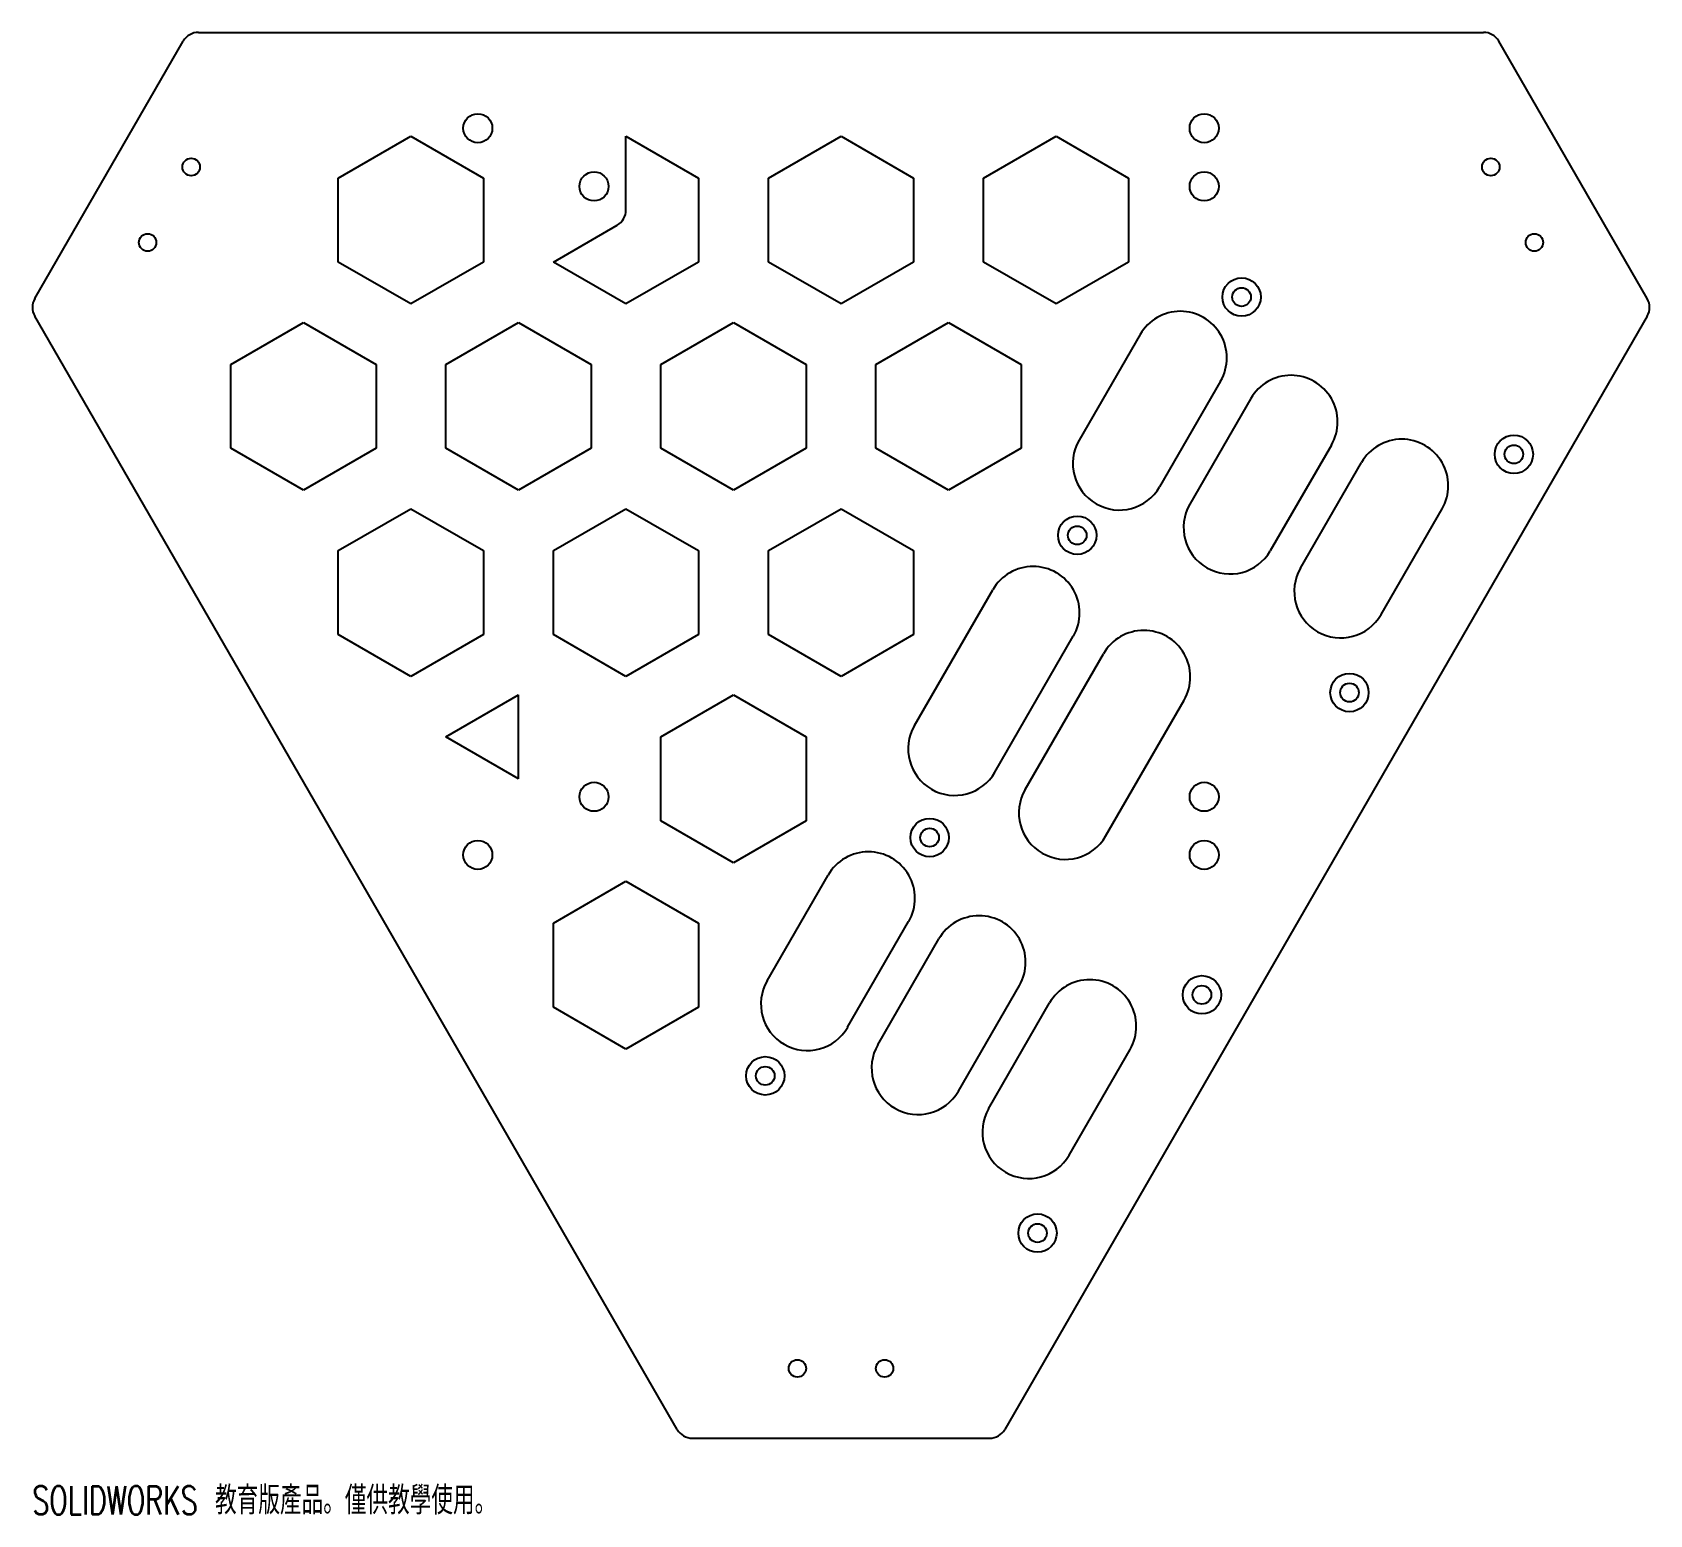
# Paper-space layout '_下視' of a CAD drawing. Header units: millimetres. Extents: x -139 to 139, y -159 to 96.
import ezdxf

# ---------------------------------------------------------------- set-up
doc = ezdxf.new("R2010")
doc.units = ezdxf.units.MM
doc.styles.add('SLDTEXTSTYLE0', font='TXT', dxfattribs={"width": 0.7, "bigfont": 'bigfont'})

psp = doc.layouts.new('_下視')

# ---------------------------------------------------------------- linework, layer by layer
at = {"color": 7, "linetype": 'Continuous', "lineweight": 25}
for p, q in [((-138.75, 50.57), (-113.18, 94.88)), ((-110.58, 96.38), (110.58, 96.38)), ((138.75, 50.57), (113.18, 94.88)), ((-86.5, 71.3), (-74, 78.51)), ((-74, 78.51), (-61.5, 71.3)), ((-37, 78.51), (-24.5, 71.3)), ((-37, 65.81), (-37, 78.51)), ((-12.5, 71.3), (0, 78.51)), ((0, 78.51), (12.5, 71.3)), ((24.5, 71.3), (37, 78.51)), ((37, 78.51), (49.5, 71.3)), ((-86.5, 56.86), (-86.5, 71.3)), ((-61.5, 71.3), (-61.5, 56.86)), ((-24.5, 71.3), (-24.5, 56.86)), ((-12.5, 56.86), (-12.5, 71.3)), ((12.5, 71.3), (12.5, 56.86)), ((24.5, 56.86), (24.5, 71.3)), ((49.5, 71.3), (49.5, 56.86)), ((-49.5, 56.86), (-38.5, 63.21)), ((-74, 49.65), (-86.5, 56.86)), ((-61.5, 56.86), (-74, 49.65)), ((-37, 49.65), (-49.5, 56.86)), ((-24.5, 56.86), (-37, 49.65)), ((0, 49.65), (-12.5, 56.86)), ((12.5, 56.86), (0, 49.65)), ((37, 49.65), (24.5, 56.86)), ((49.5, 56.86), (37, 49.65)), ((-28.18, -143.95), (-138.75, 47.57)), ((138.75, 47.57), (28.18, -143.95)), ((-105, 39.26), (-92.5, 46.48)), ((-92.5, 46.48), (-80, 39.26)), ((-68, 39.26), (-55.5, 46.48)), ((-55.5, 46.48), (-43, 39.26)), ((-31, 39.26), (-18.5, 46.48)), ((-18.5, 46.48), (-6, 39.26)), ((6, 39.26), (18.5, 46.48)), ((18.5, 46.48), (31, 39.26)), ((51.47, 44.39), (40.97, 26.21)), ((-105, 24.83), (-105, 39.26)), ((-80, 39.26), (-80, 24.83)), ((-68, 24.83), (-68, 39.26)), ((-43, 39.26), (-43, 24.83)), ((-31, 24.83), (-31, 39.26)), ((-6, 39.26), (-6, 24.83)), ((6, 24.83), (6, 39.26)), ((31, 39.26), (31, 24.83)), ((65.32, 36.39), (54.82, 18.21)), ((70.52, 33.39), (60.02, 15.21)), ((84.38, 25.39), (73.88, 7.21)), ((-92.5, 17.61), (-105, 24.83)), ((-80, 24.83), (-92.5, 17.61)), ((-55.5, 17.61), (-68, 24.83)), ((-43, 24.83), (-55.5, 17.61)), ((-18.5, 17.61), (-31, 24.83)), ((-6, 24.83), (-18.5, 17.61)), ((18.5, 17.61), (6, 24.83)), ((31, 24.83), (18.5, 17.61)), ((79.07, 4.21), (89.57, 22.39)), ((-86.5, 7.22), (-74, 14.43)), ((-74, 14.43), (-61.5, 7.22)), ((-49.5, 7.22), (-37, 14.43)), ((-37, 14.43), (-24.5, 7.22)), ((-12.5, 7.22), (0, 14.43)), ((0, 14.43), (12.5, 7.22)), ((92.93, -3.79), (103.43, 14.39)), ((-86.5, -7.22), (-86.5, 7.22)), ((-61.5, 7.22), (-61.5, -7.22)), ((-49.5, -7.22), (-49.5, 7.22)), ((-24.5, 7.22), (-24.5, -7.22)), ((-12.5, -7.22), (-12.5, 7.22)), ((12.5, 7.22), (12.5, -7.22)), ((12.63, -22.88), (26.13, 0.5)), ((-74, -14.43), (-86.5, -7.22)), ((-61.5, -7.22), (-74, -14.43)), ((-37, -14.43), (-49.5, -7.22)), ((-24.5, -7.22), (-37, -14.43)), ((0, -14.43), (-12.5, -7.22)), ((12.5, -7.22), (0, -14.43)), ((26.48, -30.88), (39.98, -7.5)), ((31.68, -33.88), (45.18, -10.5)), ((-68, -24.82), (-55.5, -17.6)), ((-55.5, -32.04), (-55.5, -17.6)), ((-31, -24.82), (-18.5, -17.6)), ((-18.5, -17.6), (-6, -24.82)), ((45.54, -41.88), (59.04, -18.5)), ((-55.5, -32.04), (-68, -24.82)), ((-31, -39.25), (-31, -24.82)), ((-6, -24.82), (-6, -39.25)), ((-18.5, -46.47), (-31, -39.25)), ((-6, -39.25), (-18.5, -46.47)), ((-49.5, -56.86), (-37, -49.65)), ((-37, -49.65), (-24.5, -56.86)), ((-12.71, -66.77), (-2.21, -48.58)), ((-49.5, -71.3), (-49.5, -56.86)), ((-24.5, -56.86), (-24.5, -71.3)), ((1.14, -74.77), (11.64, -56.58)), ((6.34, -77.77), (16.84, -59.58)), ((20.2, -85.77), (30.7, -67.58)), ((-37, -78.51), (-49.5, -71.3)), ((-24.5, -71.3), (-37, -78.51)), ((25.39, -88.77), (35.89, -70.58)), ((39.25, -96.77), (49.75, -78.58)), ((-25.58, -145.45), (25.58, -145.45))]:
    psp.add_line(p, q, dxfattribs=at)
for centre, radius in [((-62.5, 79.88), 2.5), ((62.5, 79.88), 2.5), ((-111.82, 73.22), 1.5), ((-42.5, 69.88), 2.5), ((62.5, 69.88), 2.5), ((111.82, 73.22), 1.5), ((-119.32, 60.23), 1.5), ((119.32, 60.23), 1.5), ((68.93, 50.84), 3.3), ((68.93, 50.84), 1.6), ((115.79, 23.79), 3.3), ((115.79, 23.79), 1.6), ((40.65, 9.86), 3.3), ((40.65, 9.86), 1.6), ((87.5, -17.19), 3.3), ((87.5, -17.19), 1.6), ((-42.5, -35.12), 2.5), ((62.5, -35.12), 2.5), ((15.25, -42.13), 3.3), ((15.25, -42.13), 1.6), ((-62.5, -45.12), 2.5), ((62.5, -45.12), 2.5), ((62.11, -69.18), 3.3), ((62.11, -69.18), 1.6), ((-13.03, -83.12), 3.3), ((-13.03, -83.12), 1.6), ((33.82, -110.17), 3.3), ((33.82, -110.17), 1.6), ((-7.5, -133.45), 1.5), ((7.5, -133.45), 1.5)]:
    psp.add_circle(centre, radius, dxfattribs=at)
for centre, radius, start, end in [((-110.58, 93.38), 3, 90, 150), ((110.58, 93.38), 3, 30, 90), ((-40, 65.81), 3, 300, 0), ((-136.15, 49.07), 3, 150, 210), ((136.15, 49.07), 3, 330, 30), ((58.4, 40.39), 8, 330, 150), ((77.45, 29.39), 8, 330, 150), ((47.9, 22.21), 8, 150, 330), ((96.5, 18.39), 8, 330, 150), ((66.95, 11.21), 8, 150, 330), ((33.06, -3.5), 8, 330, 150), ((86, 0.21), 8, 150, 330), ((52.11, -14.5), 8, 330, 150), ((19.56, -26.88), 8, 150, 330), ((38.61, -37.88), 8, 150, 330), ((4.72, -52.58), 8, 330, 150), ((23.77, -63.58), 8, 330, 150), ((-5.78, -70.77), 8, 150, 330), ((42.82, -74.58), 8, 330, 150), ((13.27, -81.77), 8, 150, 330), ((32.32, -92.77), 8, 150, 330), ((-25.58, -142.45), 3, 210, 270), ((25.58, -142.45), 3, 270, 330)]:
    psp.add_arc(centre, radius, start, end, dxfattribs=at)

# ---------------------------------------------------------------- texts
at = {"color": 7, "linetype": 'Continuous', "insert": (-139.15, -153.72), "char_height": 4.8336, "attachment_point": 1, "style": 'SLDTEXTSTYLE0'}
psp.add_mtext('SOLIDWORKS 教育版產品。僅供教學使用。', dxfattribs=at)

doc.saveas('drawing.dxf')
